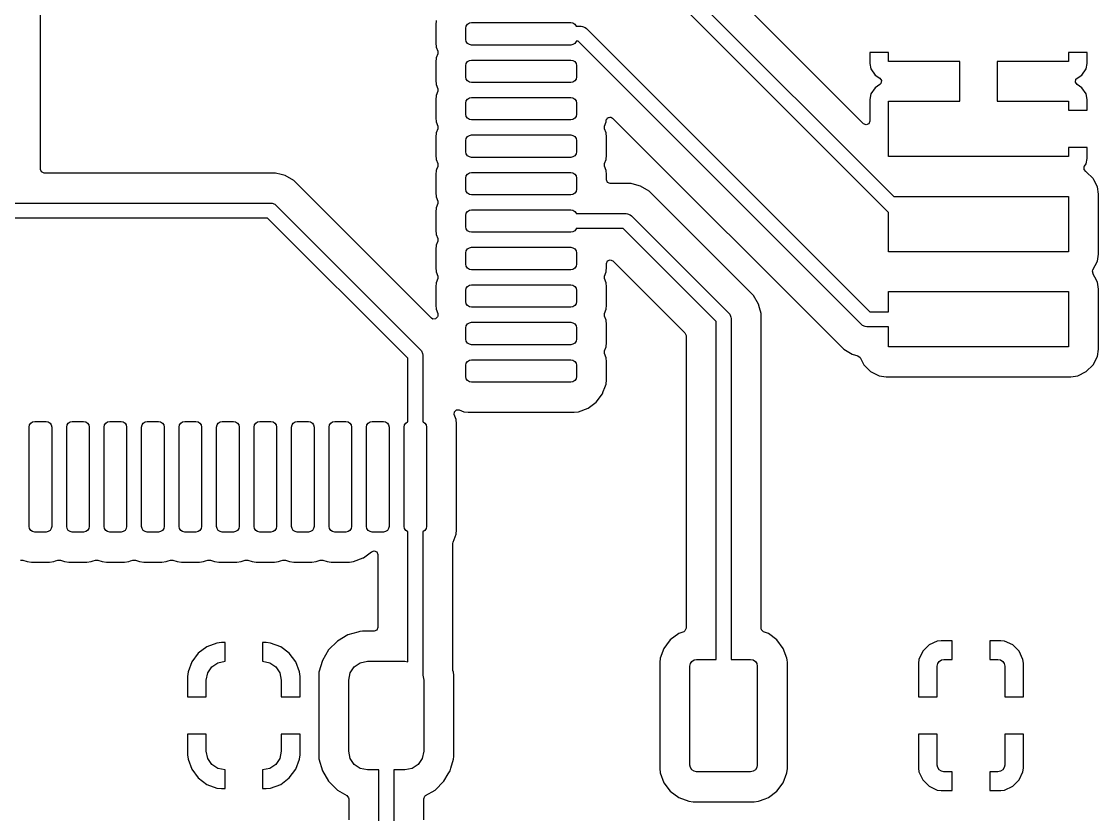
# Model space of a CAD drawing. Extents: x 5 to 95, y 1.8 to 60.
# Drawn here: x 44.34 to 58.7, y 25.58 to 36.16 of the extents above; entities that cross this region are included whole.
import ezdxf

# ---------------------------------------------------------------- set-up
doc = ezdxf.new("R2010")
doc.units = 0
doc.layers.add('BLACK', color=7, linetype='CONTINUOUS')

msp = doc.modelspace()

# ---------------------------------------------------------------- linework, layer by layer
at = {"layer": 'BLACK', "linetype": 'CONTINUOUS'}
for p, q in [((51.316211, 38.483211), (55.969421, 33.83)), ((55.9, 33.616578), (51.204078, 38.3125)), ((55.566352, 34.799461), (52.727018, 37.638796)), ((44.588, 34.190676), (44.588, 37.376)), ((49.868087, 36.17711), (49.862, 36.120491)), ((49.862, 36.120491), (49.862001, 35.879513)), ((50.2625, 36.075), (50.268209, 36.103701)), ((50.2625, 35.925), (50.2625, 36.075)), ((50.268209, 36.103701), (50.284467, 36.128033)), ((50.284467, 36.128033), (50.308799, 36.144291)), ((50.308799, 36.144291), (50.3375, 36.15)), ((50.3375, 36.15), (51.6625, 36.15)), ((51.6625, 36.15), (51.691201, 36.144291)), ((51.691201, 36.144291), (51.715533, 36.128033)), ((51.715533, 36.128033), (51.731791, 36.103701)), ((51.731791, 36.103701), (51.732527, 36.1)), ((51.732527, 36.1), (51.8, 36.1)), ((51.8, 36.1), (51.819509, 36.098079)), ((51.819509, 36.098079), (51.855557, 36.083147)), ((51.855557, 36.083147), (51.870711, 36.070711)), ((51.870711, 36.070711), (55.651421, 32.29)), ((50.268209, 35.896299), (50.2625, 35.925)), ((49.862001, 35.879513), (49.868087, 35.822888)), ((49.868087, 35.822888), (49.888886, 35.767123)), ((50.284467, 35.871967), (50.268209, 35.896299)), ((50.308799, 35.855709), (50.284467, 35.871967)), ((50.3375, 35.85), (50.308799, 35.855709)), ((51.6625, 35.85), (50.3375, 35.85)), ((51.691201, 35.855709), (51.6625, 35.85)), ((51.715533, 35.871967), (51.691201, 35.855709)), ((51.731791, 35.896299), (51.715533, 35.871967)), ((51.732527, 35.9), (51.731791, 35.896299)), ((51.758578, 35.9), (51.732527, 35.9)), ((55.53929, 32.119289), (51.758578, 35.9)), ((49.868087, 35.67711), (49.862, 35.620491)), ((49.888886, 35.732876), (49.868087, 35.677111)), ((49.868087, 35.677111), (49.868087, 35.67711)), ((49.888886, 35.767123), (49.888886, 35.732876)), ((50.268209, 35.603701), (50.284467, 35.628033)), ((50.284467, 35.628033), (50.308799, 35.644291)), ((50.308799, 35.644291), (50.3375, 35.65)), ((50.3375, 35.65), (51.6625, 35.65)), ((51.6625, 35.65), (51.691201, 35.644291)), ((51.691201, 35.644291), (51.715533, 35.628033)), ((51.715533, 35.628033), (51.731791, 35.603701)), ((55.9, 35.75), (55.65, 35.75)), ((55.65, 35.75), (55.65, 35.60537)), ((55.9, 35.63), (55.9, 35.75)), ((56.85, 35.63), (55.9, 35.63)), ((56.85, 35.1), (56.85, 35.63)), ((58.3, 35.63), (57.35, 35.63)), ((57.35, 35.63), (57.35, 35.1)), ((58.55, 35.75), (58.3, 35.75)), ((58.3, 35.75), (58.3, 35.63)), ((58.55, 35.605376), (58.55, 35.75)), ((49.862, 35.620491), (49.862, 35.379509)), ((50.2625, 35.575), (50.268209, 35.603701)), ((50.2625, 35.425), (50.2625, 35.575)), ((51.731791, 35.603701), (51.7375, 35.575)), ((51.7375, 35.575), (51.7375, 35.425)), ((55.65, 35.60537), (55.664503, 35.532457)), ((55.664503, 35.532457), (55.719759, 35.449759)), ((58.48024, 35.449759), (58.535496, 35.532457)), ((58.535496, 35.532457), (58.549999, 35.60537)), ((58.549999, 35.60537), (58.55, 35.605376)), ((49.862, 35.379509), (49.868087, 35.322888)), ((50.268209, 35.396299), (50.2625, 35.425)), ((50.284467, 35.371967), (50.268209, 35.396299)), ((50.308799, 35.355709), (50.284467, 35.371967)), ((50.3375, 35.35), (50.308799, 35.355709)), ((51.6625, 35.35), (50.3375, 35.35)), ((51.691201, 35.355709), (51.6625, 35.35)), ((51.715533, 35.371967), (51.691201, 35.355709)), ((51.731791, 35.396299), (51.715533, 35.371967)), ((51.7375, 35.425), (51.731791, 35.396299)), ((55.719759, 35.449759), (55.785637, 35.405742)), ((55.785637, 35.405742), (55.806472, 35.374559)), ((55.806472, 35.374559), (55.799156, 35.337777)), ((58.393527, 35.35544), (58.400843, 35.392223)), ((58.414362, 35.324258), (58.393527, 35.35544)), ((58.400843, 35.392223), (58.414362, 35.405742)), ((58.414362, 35.405742), (58.48024, 35.449759)), ((49.868087, 35.322888), (49.888886, 35.267123)), ((49.888886, 35.232876), (49.868087, 35.177111)), ((49.888886, 35.267123), (49.888886, 35.232876)), ((55.664503, 35.197542), (55.65, 35.124629)), ((55.719759, 35.28024), (55.664503, 35.197542)), ((55.785637, 35.324258), (55.719759, 35.28024)), ((55.799156, 35.337777), (55.785637, 35.324258)), ((58.48024, 35.28024), (58.414362, 35.324258)), ((58.535496, 35.197542), (58.48024, 35.28024)), ((58.549999, 35.124629), (58.535496, 35.197542)), ((49.868087, 35.17711), (49.862, 35.120491)), ((49.862, 35.120491), (49.862, 34.879509)), ((49.868087, 35.177111), (49.868087, 35.17711)), ((50.2625, 35.075), (50.268209, 35.103701)), ((50.2625, 34.925), (50.2625, 35.075)), ((50.268209, 35.103701), (50.284467, 35.128033)), ((50.284467, 35.128033), (50.308799, 35.144291)), ((50.308799, 35.144291), (50.3375, 35.15)), ((50.3375, 35.15), (51.6625, 35.15)), ((51.6625, 35.15), (51.691201, 35.144291)), ((51.691201, 35.144291), (51.715533, 35.128033)), ((51.715533, 35.128033), (51.731791, 35.103701)), ((51.731791, 35.103701), (51.7375, 35.075)), ((51.7375, 35.075), (51.7375, 34.925)), ((55.65, 35.124629), (55.65, 34.834109)), ((55.9, 34.36), (55.9, 35.1)), ((55.9, 35.1), (56.85, 35.1)), ((57.35, 35.1), (58.3, 35.1)), ((58.3, 35.1), (58.3, 34.98)), ((58.55, 35.124624), (58.549999, 35.124629)), ((58.55, 34.98), (58.55, 35.124624)), ((50.268209, 34.896299), (50.2625, 34.925)), ((51.7375, 34.925), (51.731791, 34.896299)), ((58.3, 34.98), (58.55, 34.98)), ((49.862, 34.879509), (49.868087, 34.822888)), ((49.868087, 34.822888), (49.888886, 34.767123)), ((49.888886, 34.767123), (49.888886, 34.732876)), ((50.284467, 34.871967), (50.268209, 34.896299)), ((50.308799, 34.855709), (50.284467, 34.871967)), ((50.3375, 34.85), (50.308799, 34.855709)), ((51.6625, 34.85), (50.3375, 34.85)), ((51.691201, 34.855709), (51.6625, 34.85)), ((51.715533, 34.871967), (51.691201, 34.855709)), ((51.731791, 34.896299), (51.715533, 34.871967)), ((52.109953, 34.763616), (52.110465, 34.765387)), ((52.111112, 34.732876), (52.109953, 34.763616)), ((52.110465, 34.765387), (52.131912, 34.822886)), ((52.131912, 34.822886), (52.134758, 34.849366)), ((52.134758, 34.849366), (52.13595, 34.853484)), ((52.13595, 34.853484), (52.145183, 34.865036)), ((52.145183, 34.865036), (52.152273, 34.878021)), ((52.152273, 34.878021), (52.156569, 34.879282)), ((52.156569, 34.879282), (52.159365, 34.88278)), ((52.159365, 34.88278), (52.174065, 34.88442)), ((52.174065, 34.88442), (52.188257, 34.888587)), ((52.188257, 34.888587), (52.192636, 34.886491)), ((52.192636, 34.886491), (52.196636, 34.886938)), ((52.196636, 34.886938), (52.203991, 34.881059)), ((52.203991, 34.881059), (52.217668, 34.874516)), ((52.217668, 34.874516), (55.302684, 31.789501)), ((55.601, 34.785109), (55.566352, 34.799461)), ((55.635648, 34.799461), (55.601, 34.785109)), ((55.65, 34.834109), (55.635648, 34.799461)), ((49.868087, 34.67711), (49.862, 34.620491)), ((49.862, 34.620491), (49.862, 34.379509)), ((49.888886, 34.732876), (49.868087, 34.677111)), ((49.868087, 34.677111), (49.868087, 34.67711)), ((50.268209, 34.603701), (50.284467, 34.628033)), ((50.284467, 34.628033), (50.308799, 34.644291)), ((50.308799, 34.644291), (50.3375, 34.65)), ((50.3375, 34.65), (51.6625, 34.65)), ((51.6625, 34.65), (51.691201, 34.644291)), ((51.691201, 34.644291), (51.715533, 34.628033)), ((51.715533, 34.628033), (51.731791, 34.603701)), ((52.131912, 34.677114), (52.111112, 34.732876)), ((52.131912, 34.677111), (52.131912, 34.677114)), ((52.131913, 34.67711), (52.131912, 34.677111)), ((52.137999, 34.62049), (52.131913, 34.67711)), ((52.137999, 34.620485), (52.137999, 34.62049)), ((52.137999, 34.620484), (52.137999, 34.620485)), ((52.138, 34.379515), (52.137999, 34.620484)), ((50.2625, 34.575), (50.268209, 34.603701)), ((50.2625, 34.425), (50.2625, 34.575)), ((51.731791, 34.603701), (51.7375, 34.575)), ((51.7375, 34.575), (51.7375, 34.425)), ((58.55, 34.48), (58.3, 34.48)), ((58.3, 34.48), (58.3, 34.36)), ((58.55, 34.335376), (58.55, 34.48)), ((49.862, 34.379509), (49.868087, 34.322888)), ((50.268209, 34.396299), (50.2625, 34.425)), ((50.284467, 34.371967), (50.268209, 34.396299)), ((50.308799, 34.355709), (50.284467, 34.371967)), ((50.3375, 34.35), (50.308799, 34.355709)), ((51.6625, 34.35), (50.3375, 34.35)), ((51.691201, 34.355709), (51.6625, 34.35)), ((51.715533, 34.371967), (51.691201, 34.355709)), ((51.731791, 34.396299), (51.715533, 34.371967)), ((51.7375, 34.425), (51.731791, 34.396299)), ((52.131912, 34.322886), (52.138, 34.379515)), ((58.3, 34.36), (55.9, 34.36)), ((58.535496, 34.262457), (58.549999, 34.33537)), ((58.549999, 34.33537), (58.55, 34.335376)), ((44.602352, 34.156028), (44.588, 34.190676)), ((49.868087, 34.322888), (49.888886, 34.267123)), ((49.872571, 34.189132), (49.868087, 34.177111)), ((49.886515, 34.22652), (49.872571, 34.189132)), ((49.888886, 34.232876), (49.886515, 34.22652)), ((49.888886, 34.267123), (49.888886, 34.232876)), ((52.111113, 34.267123), (52.131912, 34.322886)), ((52.111113, 34.232876), (52.111113, 34.267123)), ((52.131912, 34.177114), (52.111113, 34.232876)), ((58.508951, 34.189132), (58.511892, 34.22652)), ((58.533306, 34.160615), (58.508951, 34.189132)), ((58.511892, 34.22652), (58.51481, 34.231498)), ((58.51481, 34.231498), (58.535496, 34.262457)), ((44.637, 34.141676), (44.602352, 34.156028)), ((47.724716, 34.141676), (44.637, 34.141676)), ((47.724719, 34.141676), (47.724716, 34.141676)), ((47.797316, 34.122223), (47.724719, 34.141676)), ((47.85201, 34.107568), (47.797316, 34.122223)), ((47.966138, 34.041676), (47.85201, 34.107568)), ((49.868087, 34.17711), (49.862, 34.120491)), ((49.862, 34.120491), (49.862, 33.879509)), ((49.868087, 34.177111), (49.868087, 34.17711)), ((50.2625, 34.075), (50.268209, 34.103701)), ((50.2625, 33.925), (50.2625, 34.075)), ((50.268209, 34.103701), (50.284467, 34.128033)), ((50.284467, 34.128033), (50.308799, 34.144291)), ((50.308799, 34.144291), (50.3375, 34.15)), ((50.3375, 34.15), (51.6625, 34.15)), ((51.6625, 34.15), (51.691201, 34.144291)), ((51.691201, 34.144291), (51.715533, 34.128033)), ((51.715533, 34.128033), (51.731791, 34.103701)), ((51.731791, 34.103701), (51.7375, 34.075)), ((51.7375, 34.075), (51.7375, 33.925)), ((52.131912, 34.177111), (52.131912, 34.177114)), ((52.131913, 34.17711), (52.131912, 34.177111)), ((52.137999, 34.12049), (52.131913, 34.17711)), ((52.137999, 34.0495), (52.137999, 34.12049)), ((52.152351, 34.014852), (52.137999, 34.0495)), ((58.538342, 34.15805), (58.533306, 34.160615)), ((58.62805, 34.068342), (58.538342, 34.15805)), ((58.628052, 34.068337), (58.62805, 34.068342)), ((58.628054, 34.068335), (58.628052, 34.068337)), ((58.637651, 34.0495), (58.628054, 34.068335)), ((58.685646, 33.955304), (58.637651, 34.0495)), ((48.915853, 33.09196), (47.966138, 34.041676)), ((50.268209, 33.896299), (50.2625, 33.925)), ((51.7375, 33.925), (51.731791, 33.896299)), ((52.186999, 34.0005), (52.152351, 34.014852)), ((52.465892, 34.0005), (52.186999, 34.0005)), ((52.465895, 34.0005), (52.465892, 34.0005)), ((52.542268, 33.980035), (52.465895, 34.0005)), ((52.593186, 33.966392), (52.542268, 33.980035)), ((52.707314, 33.9005), (52.593186, 33.966392)), ((58.700499, 33.861518), (58.685646, 33.955304)), ((49.862, 33.879509), (49.868087, 33.822888)), ((49.868087, 33.822888), (49.888886, 33.767123)), ((49.888886, 33.767123), (49.888886, 33.732876)), ((50.284467, 33.871967), (50.268209, 33.896299)), ((50.308799, 33.855709), (50.284467, 33.871967)), ((50.3375, 33.85), (50.308799, 33.855709)), ((51.6625, 33.85), (50.3375, 33.85)), ((51.691201, 33.855709), (51.6625, 33.85)), ((51.715533, 33.871967), (51.691201, 33.855709)), ((51.731791, 33.896299), (51.715533, 33.871967)), ((54.007314, 32.6005), (52.707314, 33.9005)), ((55.969421, 33.83), (58.3, 33.83)), ((58.3, 33.83), (58.3, 33.09)), ((58.7005, 33.058481), (58.700499, 33.861518)), ((44.1875, 33.741176), (47.658824, 33.741176)), ((47.658824, 33.741176), (47.678333, 33.739255)), ((47.678333, 33.739255), (47.714381, 33.724323)), ((47.714381, 33.724323), (47.729535, 33.711887)), ((47.729535, 33.711887), (49.658211, 31.783211)), ((49.868087, 33.67711), (49.862, 33.620491)), ((49.862, 33.620491), (49.862, 33.379509)), ((49.888886, 33.732876), (49.868087, 33.677111)), ((49.868087, 33.677111), (49.868087, 33.67711)), ((50.268209, 33.603701), (50.284467, 33.628033)), ((50.284467, 33.628033), (50.308799, 33.644291)), ((50.308799, 33.644291), (50.3375, 33.65)), ((50.3375, 33.65), (51.6625, 33.65)), ((51.6625, 33.65), (51.691201, 33.644291)), ((51.691201, 33.644291), (51.715533, 33.628033)), ((51.715533, 33.628033), (51.731791, 33.603701)), ((55.9, 33.09), (55.9, 33.616578)), ((47.617402, 33.541176), (44.1875, 33.541176)), ((49.4875, 31.671078), (47.617402, 33.541176)), ((50.2625, 33.575), (50.268209, 33.603701)), ((50.2625, 33.425), (50.2625, 33.575)), ((51.731791, 33.603701), (51.732527, 33.6)), ((51.732527, 33.6), (52.4, 33.6)), ((52.4, 33.6), (52.419509, 33.598079)), ((52.419509, 33.598079), (52.455557, 33.583147)), ((52.455557, 33.583147), (52.470711, 33.570711)), ((52.470711, 33.570711), (53.770711, 32.27071)), ((49.862, 33.379509), (49.868087, 33.322888)), ((50.268209, 33.396299), (50.2625, 33.425)), ((50.284467, 33.371967), (50.268209, 33.396299)), ((50.308799, 33.355709), (50.284467, 33.371967)), ((50.3375, 33.35), (50.308799, 33.355709)), ((51.6625, 33.35), (50.3375, 33.35)), ((51.691201, 33.355709), (51.6625, 33.35)), ((51.715533, 33.371967), (51.691201, 33.355709)), ((51.731791, 33.396299), (51.715533, 33.371967)), ((51.732527, 33.4), (51.731791, 33.396299)), ((52.358578, 33.4), (51.732527, 33.4)), ((53.6, 32.158578), (52.358578, 33.4)), ((49.868087, 33.322888), (49.888886, 33.267123)), ((49.888886, 33.232876), (49.868087, 33.177111)), ((49.888886, 33.267123), (49.888886, 33.232876)), ((49.804017, 32.203796), (48.915853, 33.09196)), ((49.868087, 33.17711), (49.862, 33.120491)), ((49.862, 33.120491), (49.862, 32.879509)), ((49.868087, 33.177111), (49.868087, 33.17711)), ((50.2625, 33.075), (50.268209, 33.103701)), ((50.2625, 32.925), (50.2625, 33.075)), ((50.268209, 33.103701), (50.284467, 33.128033)), ((50.284467, 33.128033), (50.308799, 33.144291)), ((50.308799, 33.144291), (50.3375, 33.15)), ((50.3375, 33.15), (51.6625, 33.15)), ((51.6625, 33.15), (51.691201, 33.144291)), ((51.691201, 33.144291), (51.715533, 33.128033)), ((51.715533, 33.128033), (51.731791, 33.103701)), ((51.731791, 33.103701), (51.7375, 33.075)), ((51.7375, 33.075), (51.7375, 32.925)), ((58.3, 33.09), (55.9, 33.09)), ((58.685646, 32.964696), (58.7005, 33.058481)), ((50.268209, 32.896299), (50.2625, 32.925)), ((50.284467, 32.871967), (50.268209, 32.896299)), ((51.731791, 32.896299), (51.715533, 32.871967)), ((51.7375, 32.925), (51.731791, 32.896299)), ((52.138, 32.93589), (52.152352, 32.970538)), ((52.138, 32.879508), (52.138, 32.93589)), ((52.152352, 32.970538), (52.187, 32.98489)), ((52.187, 32.98489), (52.221648, 32.970538)), ((52.221648, 32.970538), (53.185148, 32.007038)), ((58.6263, 32.848221), (58.685644, 32.96469)), ((58.685644, 32.964692), (58.685646, 32.964696)), ((58.685644, 32.96469), (58.685644, 32.964692)), ((49.862, 32.879509), (49.868087, 32.822888)), ((49.868087, 32.822888), (49.888886, 32.767123)), ((49.888886, 32.767123), (49.888886, 32.732876)), ((50.308799, 32.855709), (50.284467, 32.871967)), ((50.3375, 32.85), (50.308799, 32.855709)), ((51.6625, 32.85), (50.3375, 32.85)), ((51.691201, 32.855709), (51.6625, 32.85)), ((51.715533, 32.871967), (51.691201, 32.855709)), ((52.111113, 32.767123), (52.131912, 32.822886)), ((52.111113, 32.732876), (52.111113, 32.767123)), ((52.131912, 32.822886), (52.13296, 32.832636)), ((52.13296, 32.832636), (52.138, 32.879508)), ((58.620848, 32.832636), (58.627128, 32.847799)), ((58.628059, 32.802675), (58.620848, 32.832636)), ((58.627128, 32.847799), (58.6263, 32.848221)), ((58.6263, 32.801779), (58.628059, 32.802675)), ((58.652682, 32.75), (58.6263, 32.801779)), ((49.868087, 32.67711), (49.862, 32.620491)), ((49.862, 32.620491), (49.862, 32.379509)), ((49.888886, 32.732876), (49.868087, 32.677111)), ((49.868087, 32.677111), (49.868087, 32.67711)), ((50.268209, 32.603701), (50.284467, 32.628033)), ((50.284467, 32.628033), (50.308799, 32.644291)), ((50.308799, 32.644291), (50.3375, 32.65)), ((50.3375, 32.65), (51.6625, 32.65)), ((51.6625, 32.65), (51.691201, 32.644291)), ((51.691201, 32.644291), (51.715533, 32.628033)), ((51.715533, 32.628033), (51.731791, 32.603701)), ((52.131912, 32.677114), (52.111113, 32.732876)), ((52.131912, 32.677111), (52.131912, 32.677114)), ((52.131913, 32.67711), (52.131912, 32.677111)), ((52.137999, 32.62049), (52.131913, 32.67711)), ((52.137999, 32.620485), (52.137999, 32.62049)), ((52.137999, 32.620484), (52.137999, 32.620485)), ((52.138, 32.379515), (52.137999, 32.620484)), ((58.685646, 32.685304), (58.652682, 32.75)), ((58.700499, 32.591518), (58.685646, 32.685304)), ((50.2625, 32.575), (50.268209, 32.603701)), ((50.2625, 32.425), (50.2625, 32.575)), ((51.731791, 32.603701), (51.7375, 32.575)), ((51.7375, 32.575), (51.7375, 32.425)), ((54.1005, 32.507314), (54.007314, 32.6005)), ((54.166392, 32.393186), (54.1005, 32.507314)), ((55.9, 32.29), (55.9, 32.56)), ((55.9, 32.56), (58.3, 32.56)), ((58.3, 32.56), (58.3, 31.82)), ((58.7005, 31.788481), (58.700499, 32.591518)), ((49.862, 32.379509), (49.868087, 32.322888)), ((49.868087, 32.322888), (49.888886, 32.267123)), ((50.268209, 32.396299), (50.2625, 32.425)), ((50.284467, 32.371967), (50.268209, 32.396299)), ((50.308799, 32.355709), (50.284467, 32.371967)), ((50.3375, 32.35), (50.308799, 32.355709)), ((51.6625, 32.35), (50.3375, 32.35)), ((51.691201, 32.355709), (51.6625, 32.35)), ((51.715533, 32.371967), (51.691201, 32.355709)), ((51.731791, 32.396299), (51.715533, 32.371967)), ((51.7375, 32.425), (51.731791, 32.396299)), ((52.111113, 32.267123), (52.131912, 32.322886)), ((52.131912, 32.322886), (52.138, 32.379515)), ((54.180035, 32.342268), (54.166392, 32.393186)), ((54.2005, 32.265895), (54.180035, 32.342268)), ((49.821542, 32.192533), (49.804017, 32.203796)), ((49.859021, 32.193872), (49.821542, 32.192533)), ((49.884576, 32.221321), (49.859021, 32.193872)), ((49.888886, 32.232877), (49.884576, 32.221321)), ((49.888886, 32.267123), (49.888886, 32.232877)), ((52.111113, 32.232877), (52.111113, 32.267123)), ((52.131912, 32.177114), (52.111113, 32.232877)), ((53.770711, 32.27071), (53.783148, 32.255557)), ((53.783148, 32.255557), (53.792542, 32.232877)), ((53.792542, 32.232877), (53.798079, 32.219509)), ((53.798079, 32.219509), (53.8, 32.2)), ((53.8, 32.2), (53.8, 27.65)), ((54.2005, 28.065124), (54.2005, 32.265895)), ((55.651421, 32.29), (55.9, 32.29)), ((50.2625, 32.075), (50.268209, 32.103701)), ((50.2625, 31.925), (50.2625, 32.075)), ((50.268209, 32.103701), (50.284467, 32.128033)), ((50.284467, 32.128033), (50.308799, 32.144291)), ((50.308799, 32.144291), (50.3375, 32.15)), ((50.3375, 32.15), (51.6625, 32.15)), ((51.6625, 32.15), (51.691201, 32.144291)), ((51.691201, 32.144291), (51.715533, 32.128033)), ((51.715533, 32.128033), (51.731791, 32.103701)), ((51.731791, 32.103701), (51.7375, 32.075)), ((51.7375, 32.075), (51.7375, 31.925)), ((52.131912, 32.177111), (52.131912, 32.177114)), ((52.131913, 32.17711), (52.131912, 32.177111)), ((52.137999, 32.12049), (52.131913, 32.17711)), ((52.137999, 32.120485), (52.137999, 32.12049)), ((52.137999, 32.120484), (52.137999, 32.120485)), ((52.138, 31.879515), (52.137999, 32.120484)), ((53.6, 27.65), (53.6, 32.158578)), ((55.554443, 32.106852), (55.53929, 32.119289)), ((55.590491, 32.091921), (55.554443, 32.106852)), ((55.61, 32.09), (55.590491, 32.091921)), ((55.9, 32.09), (55.61, 32.09)), ((55.9, 31.82), (55.9, 32.09)), ((50.268209, 31.896299), (50.2625, 31.925)), ((50.284467, 31.871967), (50.268209, 31.896299)), ((51.731791, 31.896299), (51.715533, 31.871967)), ((51.7375, 31.925), (51.731791, 31.896299)), ((53.185148, 32.007038), (53.1995, 31.97239)), ((53.1995, 31.97239), (53.1995, 28.065124)), ((49.658211, 31.783211), (49.670647, 31.768057)), ((49.670647, 31.768057), (49.685579, 31.732009)), ((50.308799, 31.855709), (50.284467, 31.871967)), ((50.3375, 31.85), (50.308799, 31.855709)), ((51.6625, 31.85), (50.3375, 31.85)), ((51.691201, 31.855709), (51.6625, 31.85)), ((51.715533, 31.871967), (51.691201, 31.855709)), ((52.111113, 31.767123), (52.131912, 31.822886)), ((52.111113, 31.732876), (52.111113, 31.767123)), ((52.131912, 31.822886), (52.138, 31.879515)), ((55.302684, 31.789501), (55.302685, 31.7895)), ((55.302685, 31.7895), (55.416811, 31.723608)), ((58.3, 31.82), (55.9, 31.82)), ((58.685646, 31.694696), (58.7005, 31.788481)), ((49.4875, 30.820027), (49.4875, 31.671078)), ((49.685579, 31.732009), (49.6875, 31.7125)), ((49.6875, 31.7125), (49.6875, 30.820027)), ((50.2625, 31.575), (50.268209, 31.603701)), ((50.268209, 31.603701), (50.284467, 31.628033)), ((50.284467, 31.628033), (50.308799, 31.644291)), ((50.308799, 31.644291), (50.3375, 31.65)), ((50.3375, 31.65), (51.6625, 31.65)), ((51.6625, 31.65), (51.691201, 31.644291)), ((51.691201, 31.644291), (51.715533, 31.628033)), ((51.715533, 31.628033), (51.731791, 31.603701)), ((51.731791, 31.603701), (51.7375, 31.575)), ((52.131912, 31.677114), (52.111113, 31.732876)), ((52.131912, 31.677111), (52.131912, 31.677114)), ((52.131913, 31.67711), (52.131912, 31.677111)), ((52.137999, 31.62049), (52.131913, 31.67711)), ((52.137999, 31.620485), (52.137999, 31.62049)), ((52.137999, 31.620484), (52.137999, 31.620485)), ((52.138, 31.379515), (52.137999, 31.620484)), ((55.416811, 31.723608), (55.416817, 31.723606)), ((55.416817, 31.723606), (55.491643, 31.703557)), ((55.491643, 31.703557), (55.521396, 31.680727)), ((55.521396, 31.680727), (55.52262, 31.678472)), ((55.52262, 31.678472), (55.571945, 31.581664)), ((58.628054, 31.581664), (58.685644, 31.69469)), ((58.685644, 31.694692), (58.685646, 31.694696)), ((58.685644, 31.69469), (58.685644, 31.694692)), ((50.2625, 31.425), (50.2625, 31.575)), ((51.7375, 31.575), (51.7375, 31.425)), ((55.571945, 31.581664), (55.57195, 31.581657)), ((55.57195, 31.581657), (55.661657, 31.49195)), ((55.661657, 31.49195), (55.661664, 31.491945)), ((55.661664, 31.491945), (55.774691, 31.434355)), ((58.425303, 31.434353), (58.538335, 31.491945)), ((58.538335, 31.491945), (58.538342, 31.49195)), ((58.538342, 31.49195), (58.628049, 31.581657)), ((58.628049, 31.581657), (58.628054, 31.581664)), ((50.268209, 31.396299), (50.2625, 31.425)), ((50.284467, 31.371967), (50.268209, 31.396299)), ((50.308799, 31.355709), (50.284467, 31.371967)), ((50.3375, 31.35), (50.308799, 31.355709)), ((51.6625, 31.35), (50.3375, 31.35)), ((51.691201, 31.355709), (51.6625, 31.35)), ((51.715533, 31.371967), (51.691201, 31.355709)), ((51.731791, 31.396299), (51.715533, 31.371967)), ((51.7375, 31.425), (51.731791, 31.396299)), ((52.115323, 31.278411), (52.131912, 31.322886)), ((52.131912, 31.322886), (52.138, 31.379515)), ((55.774691, 31.434355), (55.774695, 31.434354)), ((55.774695, 31.434354), (55.774696, 31.434354)), ((55.774696, 31.434354), (55.868481, 31.4195)), ((55.868481, 31.4195), (55.868482, 31.4195)), ((55.868482, 31.4195), (58.331517, 31.4195)), ((58.331517, 31.4195), (58.331518, 31.419501)), ((58.331518, 31.419501), (58.425303, 31.434353)), ((52.002187, 31.085313), (52.084128, 31.194774)), ((52.084128, 31.194774), (52.095589, 31.2255)), ((52.095589, 31.2255), (52.115323, 31.278411)), ((51.892727, 31.003373), (52.002187, 31.085313)), ((50.107856, 30.916609), (50.109194, 30.954088)), ((50.131912, 30.852114), (50.107856, 30.916609)), ((50.109194, 30.954088), (50.136641, 30.979643)), ((50.136641, 30.979643), (50.17089, 30.979644)), ((50.17089, 30.979644), (50.235388, 30.955587)), ((50.235388, 30.955587), (50.292008, 30.9495)), ((50.292008, 30.9495), (50.292015, 30.9495)), ((50.292015, 30.9495), (51.70799, 30.9495)), ((51.70799, 30.9495), (51.707991, 30.949501)), ((51.707991, 30.949501), (51.76461, 30.955586)), ((51.76461, 30.955586), (51.764618, 30.955589)), ((51.764618, 30.955589), (51.892723, 31.00337)), ((51.892723, 31.00337), (51.892727, 31.003373)), ((44.4375, 30.75), (44.443209, 30.778701)), ((44.4375, 29.425), (44.4375, 30.75)), ((44.443209, 30.778701), (44.459467, 30.803033)), ((44.459467, 30.803033), (44.483799, 30.819291)), ((44.483799, 30.819291), (44.5125, 30.825)), ((44.5125, 30.825), (44.6625, 30.825)), ((44.6625, 30.825), (44.691201, 30.819291)), ((44.691201, 30.819291), (44.715533, 30.803033)), ((44.715533, 30.803033), (44.731791, 30.778701)), ((44.731791, 30.778701), (44.7375, 30.75)), ((44.7375, 30.75), (44.7375, 29.425)), ((44.9375, 30.75), (44.943209, 30.778701)), ((44.9375, 29.425), (44.9375, 30.75)), ((44.943209, 30.778701), (44.959467, 30.803033)), ((44.959467, 30.803033), (44.983799, 30.819291)), ((44.983799, 30.819291), (45.0125, 30.825)), ((45.0125, 30.825), (45.1625, 30.825)), ((45.1625, 30.825), (45.191201, 30.819291)), ((45.191201, 30.819291), (45.215533, 30.803033)), ((45.215533, 30.803033), (45.231791, 30.778701)), ((45.231791, 30.778701), (45.2375, 30.75)), ((45.2375, 30.75), (45.2375, 29.425)), ((45.4375, 30.75), (45.443209, 30.778701)), ((45.4375, 29.425), (45.4375, 30.75)), ((45.443209, 30.778701), (45.459467, 30.803033)), ((45.459467, 30.803033), (45.483799, 30.819291)), ((45.483799, 30.819291), (45.5125, 30.825)), ((45.5125, 30.825), (45.6625, 30.825)), ((45.6625, 30.825), (45.691201, 30.819291)), ((45.691201, 30.819291), (45.715533, 30.803033)), ((45.715533, 30.803033), (45.731791, 30.778701)), ((45.731791, 30.778701), (45.7375, 30.75)), ((45.7375, 30.75), (45.7375, 29.425)), ((45.9375, 30.75), (45.943209, 30.778701)), ((45.9375, 29.425), (45.9375, 30.75)), ((45.943209, 30.778701), (45.959467, 30.803033)), ((45.959467, 30.803033), (45.983799, 30.819291)), ((45.983799, 30.819291), (46.0125, 30.825)), ((46.0125, 30.825), (46.1625, 30.825)), ((46.1625, 30.825), (46.191201, 30.819291)), ((46.191201, 30.819291), (46.215533, 30.803033)), ((46.215533, 30.803033), (46.231791, 30.778701)), ((46.231791, 30.778701), (46.2375, 30.75)), ((46.2375, 30.75), (46.2375, 29.425)), ((46.4375, 30.75), (46.443209, 30.778701)), ((46.4375, 29.425), (46.4375, 30.75)), ((46.443209, 30.778701), (46.459467, 30.803033)), ((46.459467, 30.803033), (46.483799, 30.819291)), ((46.483799, 30.819291), (46.5125, 30.825)), ((46.5125, 30.825), (46.6625, 30.825)), ((46.6625, 30.825), (46.691201, 30.819291)), ((46.691201, 30.819291), (46.715533, 30.803033)), ((46.715533, 30.803033), (46.731791, 30.778701)), ((46.731791, 30.778701), (46.7375, 30.75)), ((46.7375, 30.75), (46.7375, 29.425)), ((46.9375, 30.75), (46.943209, 30.778701)), ((46.9375, 29.425), (46.9375, 30.75)), ((46.943209, 30.778701), (46.959467, 30.803033)), ((46.959467, 30.803033), (46.983799, 30.819291)), ((46.983799, 30.819291), (47.0125, 30.825)), ((47.0125, 30.825), (47.1625, 30.825)), ((47.1625, 30.825), (47.191201, 30.819291)), ((47.191201, 30.819291), (47.215533, 30.803033)), ((47.215533, 30.803033), (47.231791, 30.778701)), ((47.231791, 30.778701), (47.2375, 30.75)), ((47.2375, 30.75), (47.2375, 29.425)), ((47.4375, 30.75), (47.443209, 30.778701)), ((47.4375, 29.425), (47.4375, 30.75)), ((47.443209, 30.778701), (47.459467, 30.803033)), ((47.459467, 30.803033), (47.483799, 30.819291)), ((47.483799, 30.819291), (47.5125, 30.825)), ((47.5125, 30.825), (47.6625, 30.825)), ((47.6625, 30.825), (47.691201, 30.819291)), ((47.691201, 30.819291), (47.715533, 30.803033)), ((47.715533, 30.803033), (47.731791, 30.778701)), ((47.731791, 30.778701), (47.7375, 30.75)), ((47.7375, 30.75), (47.7375, 29.425)), ((47.9375, 30.75), (47.943209, 30.778701)), ((47.9375, 29.425), (47.9375, 30.75)), ((47.943209, 30.778701), (47.959467, 30.803033)), ((47.959467, 30.803033), (47.983799, 30.819291)), ((47.983799, 30.819291), (48.0125, 30.825)), ((48.0125, 30.825), (48.1625, 30.825)), ((48.1625, 30.825), (48.191201, 30.819291)), ((48.191201, 30.819291), (48.215533, 30.803033)), ((48.215533, 30.803033), (48.231791, 30.778701)), ((48.231791, 30.778701), (48.2375, 30.75)), ((48.2375, 30.75), (48.2375, 29.425)), ((48.4375, 30.75), (48.443209, 30.778701)), ((48.4375, 29.425), (48.4375, 30.75)), ((48.443209, 30.778701), (48.459467, 30.803033)), ((48.459467, 30.803033), (48.483799, 30.819291)), ((48.483799, 30.819291), (48.5125, 30.825)), ((48.5125, 30.825), (48.6625, 30.825)), ((48.6625, 30.825), (48.691201, 30.819291)), ((48.691201, 30.819291), (48.715533, 30.803033)), ((48.715533, 30.803033), (48.731791, 30.778701)), ((48.731791, 30.778701), (48.7375, 30.75)), ((48.7375, 30.75), (48.7375, 29.425)), ((48.9375, 30.75), (48.943209, 30.778701)), ((48.9375, 29.425), (48.9375, 30.75)), ((48.943209, 30.778701), (48.959467, 30.803033)), ((48.959467, 30.803033), (48.983799, 30.819291)), ((48.983799, 30.819291), (49.0125, 30.825)), ((49.0125, 30.825), (49.1625, 30.825)), ((49.1625, 30.825), (49.191201, 30.819291)), ((49.191201, 30.819291), (49.215533, 30.803033)), ((49.215533, 30.803033), (49.231791, 30.778701)), ((49.231791, 30.778701), (49.2375, 30.75)), ((49.2375, 30.75), (49.2375, 29.425)), ((49.4375, 30.75), (49.443209, 30.778701)), ((49.4375, 29.425), (49.4375, 30.75)), ((49.443209, 30.778701), (49.459467, 30.803033)), ((49.459467, 30.803033), (49.483799, 30.819291)), ((49.483799, 30.819291), (49.4875, 30.820027)), ((49.6875, 30.820027), (49.691201, 30.819291)), ((49.691201, 30.819291), (49.715533, 30.803033)), ((49.715533, 30.803033), (49.731791, 30.778701)), ((49.731791, 30.778701), (49.7375, 30.75)), ((49.7375, 30.75), (49.7375, 29.425)), ((50.131912, 30.852111), (50.131912, 30.852114)), ((50.131913, 30.85211), (50.131912, 30.852111)), ((50.137999, 30.79549), (50.131913, 30.85211)), ((50.137999, 30.795485), (50.137999, 30.79549)), ((50.137999, 30.795484), (50.137999, 30.795485)), ((50.138, 29.379515), (50.137999, 30.795484)), ((44.443209, 29.396299), (44.4375, 29.425)), ((44.459467, 29.371967), (44.443209, 29.396299)), ((44.483799, 29.355709), (44.459467, 29.371967)), ((44.5125, 29.35), (44.483799, 29.355709)), ((44.6625, 29.35), (44.5125, 29.35)), ((44.691201, 29.355709), (44.6625, 29.35)), ((44.715533, 29.371967), (44.691201, 29.355709)), ((44.731791, 29.396299), (44.715533, 29.371967)), ((44.7375, 29.425), (44.731791, 29.396299)), ((44.943209, 29.396299), (44.9375, 29.425)), ((44.959467, 29.371967), (44.943209, 29.396299)), ((44.983799, 29.355709), (44.959467, 29.371967)), ((45.0125, 29.35), (44.983799, 29.355709)), ((45.1625, 29.35), (45.0125, 29.35)), ((45.191201, 29.355709), (45.1625, 29.35)), ((45.215533, 29.371967), (45.191201, 29.355709)), ((45.231791, 29.396299), (45.215533, 29.371967)), ((45.2375, 29.425), (45.231791, 29.396299)), ((45.443209, 29.396299), (45.4375, 29.425)), ((45.459467, 29.371967), (45.443209, 29.396299)), ((45.483799, 29.355709), (45.459467, 29.371967)), ((45.5125, 29.35), (45.483799, 29.355709)), ((45.6625, 29.35), (45.5125, 29.35)), ((45.691201, 29.355709), (45.6625, 29.35)), ((45.715533, 29.371967), (45.691201, 29.355709)), ((45.731791, 29.396299), (45.715533, 29.371967)), ((45.7375, 29.425), (45.731791, 29.396299)), ((45.943209, 29.396299), (45.9375, 29.425)), ((45.959467, 29.371967), (45.943209, 29.396299)), ((45.983799, 29.355709), (45.959467, 29.371967)), ((46.0125, 29.35), (45.983799, 29.355709)), ((46.1625, 29.35), (46.0125, 29.35)), ((46.191201, 29.355709), (46.1625, 29.35)), ((46.215533, 29.371967), (46.191201, 29.355709)), ((46.231791, 29.396299), (46.215533, 29.371967)), ((46.2375, 29.425), (46.231791, 29.396299)), ((46.443209, 29.396299), (46.4375, 29.425)), ((46.459467, 29.371967), (46.443209, 29.396299)), ((46.483799, 29.355709), (46.459467, 29.371967)), ((46.5125, 29.35), (46.483799, 29.355709)), ((46.6625, 29.35), (46.5125, 29.35)), ((46.691201, 29.355709), (46.6625, 29.35)), ((46.715533, 29.371967), (46.691201, 29.355709)), ((46.731791, 29.396299), (46.715533, 29.371967)), ((46.7375, 29.425), (46.731791, 29.396299)), ((46.943209, 29.396299), (46.9375, 29.425)), ((46.959467, 29.371967), (46.943209, 29.396299)), ((46.983799, 29.355709), (46.959467, 29.371967)), ((47.0125, 29.35), (46.983799, 29.355709)), ((47.1625, 29.35), (47.0125, 29.35)), ((47.191201, 29.355709), (47.1625, 29.35)), ((47.215533, 29.371967), (47.191201, 29.355709)), ((47.231791, 29.396299), (47.215533, 29.371967)), ((47.2375, 29.425), (47.231791, 29.396299)), ((47.443209, 29.396299), (47.4375, 29.425)), ((47.459467, 29.371967), (47.443209, 29.396299)), ((47.483799, 29.355709), (47.459467, 29.371967)), ((47.5125, 29.35), (47.483799, 29.355709)), ((47.6625, 29.35), (47.5125, 29.35)), ((47.691201, 29.355709), (47.6625, 29.35)), ((47.715533, 29.371967), (47.691201, 29.355709)), ((47.731791, 29.396299), (47.715533, 29.371967)), ((47.7375, 29.425), (47.731791, 29.396299)), ((47.943209, 29.396299), (47.9375, 29.425)), ((47.959467, 29.371967), (47.943209, 29.396299)), ((47.983799, 29.355709), (47.959467, 29.371967)), ((48.0125, 29.35), (47.983799, 29.355709)), ((48.1625, 29.35), (48.0125, 29.35)), ((48.191201, 29.355709), (48.1625, 29.35)), ((48.215533, 29.371967), (48.191201, 29.355709)), ((48.231791, 29.396299), (48.215533, 29.371967)), ((48.2375, 29.425), (48.231791, 29.396299)), ((48.443209, 29.396299), (48.4375, 29.425)), ((48.459467, 29.371967), (48.443209, 29.396299)), ((48.483799, 29.355709), (48.459467, 29.371967)), ((48.5125, 29.35), (48.483799, 29.355709)), ((48.6625, 29.35), (48.5125, 29.35)), ((48.691201, 29.355709), (48.6625, 29.35)), ((48.715533, 29.371967), (48.691201, 29.355709)), ((48.731791, 29.396299), (48.715533, 29.371967)), ((48.7375, 29.425), (48.731791, 29.396299)), ((48.943209, 29.396299), (48.9375, 29.425)), ((48.959467, 29.371967), (48.943209, 29.396299)), ((48.983799, 29.355709), (48.959467, 29.371967)), ((49.0125, 29.35), (48.983799, 29.355709)), ((49.1625, 29.35), (49.0125, 29.35)), ((49.191201, 29.355709), (49.1625, 29.35)), ((49.215533, 29.371967), (49.191201, 29.355709)), ((49.231791, 29.396299), (49.215533, 29.371967)), ((49.2375, 29.425), (49.231791, 29.396299)), ((49.443209, 29.396299), (49.4375, 29.425)), ((49.459467, 29.371967), (49.443209, 29.396299)), ((49.483799, 29.355709), (49.459467, 29.371967)), ((49.4875, 29.354972), (49.483799, 29.355709)), ((49.4875, 27.61754), (49.4875, 29.354972)), ((49.691201, 29.355709), (49.6875, 29.354972)), ((49.6875, 29.354972), (49.6875, 27.437842)), ((49.715533, 29.371967), (49.691201, 29.355709)), ((49.731791, 29.396299), (49.715533, 29.371967)), ((49.7375, 29.425), (49.731791, 29.396299)), ((50.09109, 29.213439), (50.13191, 29.322881)), ((50.13191, 29.322881), (50.131912, 29.322886)), ((50.131912, 29.322886), (50.138, 29.379515)), ((50.088, 29.196315), (50.09109, 29.213439)), ((50.088, 27.517578), (50.088, 29.196315)), ((48.896197, 29.00597), (49.002187, 29.085313)), ((49.002187, 29.085313), (49.002191, 29.085316)), ((49.002191, 29.085316), (49.002529, 29.085654)), ((49.002529, 29.085654), (49.002782, 29.085758)), ((49.002782, 29.085758), (49.004992, 29.087413)), ((49.004992, 29.087413), (49.005414, 29.086848)), ((49.005414, 29.086848), (49.037171, 29.1)), ((49.037171, 29.1), (49.038, 29.1)), ((49.038, 29.1), (49.072648, 29.085648)), ((49.072648, 29.085648), (49.087, 29.051)), ((49.087, 29.051), (49.087, 28.0745)), ((44.320376, 28.976386), (44.354622, 28.976386)), ((44.354622, 28.976386), (44.410385, 28.955588)), ((44.410385, 28.955588), (44.410389, 28.955587)), ((44.410389, 28.955587), (44.467008, 28.9495)), ((44.467008, 28.9495), (44.467015, 28.9495)), ((44.467015, 28.9495), (44.70799, 28.9495)), ((44.70799, 28.9495), (44.707991, 28.949501)), ((44.707991, 28.949501), (44.764609, 28.955586)), ((44.764609, 28.955586), (44.790109, 28.965097)), ((44.790109, 28.965097), (44.820376, 28.976386)), ((44.820376, 28.976386), (44.854622, 28.976386)), ((44.854622, 28.976386), (44.910385, 28.955588)), ((44.910385, 28.955588), (44.910389, 28.955587)), ((44.910389, 28.955587), (44.967008, 28.9495)), ((44.967008, 28.9495), (44.967015, 28.9495)), ((44.967015, 28.9495), (45.20799, 28.9495)), ((45.20799, 28.9495), (45.207991, 28.949501)), ((45.207991, 28.949501), (45.264609, 28.955586)), ((45.264609, 28.955586), (45.290109, 28.965097)), ((45.290109, 28.965097), (45.320376, 28.976386)), ((45.320376, 28.976386), (45.354622, 28.976386)), ((45.354622, 28.976386), (45.410385, 28.955588)), ((45.410385, 28.955588), (45.410389, 28.955587)), ((45.410389, 28.955587), (45.467008, 28.9495)), ((45.467008, 28.9495), (45.467015, 28.9495)), ((45.467015, 28.9495), (45.70799, 28.9495)), ((45.70799, 28.9495), (45.707991, 28.949501)), ((45.707991, 28.949501), (45.764609, 28.955586)), ((45.764609, 28.955586), (45.790109, 28.965097)), ((45.790109, 28.965097), (45.820376, 28.976386)), ((45.820376, 28.976386), (45.854622, 28.976386)), ((45.854622, 28.976386), (45.910385, 28.955588)), ((45.910385, 28.955588), (45.910389, 28.955587)), ((45.910389, 28.955587), (45.967008, 28.9495)), ((45.967008, 28.9495), (45.967015, 28.9495)), ((45.967015, 28.9495), (46.20799, 28.9495)), ((46.20799, 28.9495), (46.207991, 28.949501)), ((46.207991, 28.949501), (46.264609, 28.955586)), ((46.264609, 28.955586), (46.290109, 28.965097)), ((46.290109, 28.965097), (46.320376, 28.976386)), ((46.320376, 28.976386), (46.354622, 28.976386)), ((46.354622, 28.976386), (46.410385, 28.955588)), ((46.410385, 28.955588), (46.410389, 28.955587)), ((46.410389, 28.955587), (46.467008, 28.9495)), ((46.467008, 28.9495), (46.467015, 28.9495)), ((46.467015, 28.9495), (46.70799, 28.9495)), ((46.70799, 28.9495), (46.707991, 28.949501)), ((46.707991, 28.949501), (46.764609, 28.955586)), ((46.764609, 28.955586), (46.790109, 28.965097)), ((46.790109, 28.965097), (46.820376, 28.976386)), ((46.820376, 28.976386), (46.854622, 28.976386)), ((46.854622, 28.976386), (46.910385, 28.955588)), ((46.910385, 28.955588), (46.910389, 28.955587)), ((46.910389, 28.955587), (46.967008, 28.9495)), ((46.967008, 28.9495), (46.967015, 28.9495)), ((46.967015, 28.9495), (47.20799, 28.9495)), ((47.20799, 28.9495), (47.207991, 28.949501)), ((47.207991, 28.949501), (47.264609, 28.955586)), ((47.264609, 28.955586), (47.290109, 28.965097)), ((47.290109, 28.965097), (47.320376, 28.976386)), ((47.320376, 28.976386), (47.354622, 28.976386)), ((47.354622, 28.976386), (47.410385, 28.955588)), ((47.410385, 28.955588), (47.410389, 28.955587)), ((47.410389, 28.955587), (47.467008, 28.9495)), ((47.467008, 28.9495), (47.467015, 28.9495)), ((47.467015, 28.9495), (47.70799, 28.9495)), ((47.70799, 28.9495), (47.707991, 28.949501)), ((47.707991, 28.949501), (47.764609, 28.955586)), ((47.764609, 28.955586), (47.790109, 28.965097)), ((47.790109, 28.965097), (47.820376, 28.976386)), ((47.820376, 28.976386), (47.854622, 28.976386)), ((47.854622, 28.976386), (47.910385, 28.955588)), ((47.910385, 28.955588), (47.910389, 28.955587)), ((47.910389, 28.955587), (47.967008, 28.9495)), ((47.967008, 28.9495), (47.967015, 28.9495)), ((47.967015, 28.9495), (48.20799, 28.9495)), ((48.20799, 28.9495), (48.207991, 28.949501)), ((48.207991, 28.949501), (48.264609, 28.955586)), ((48.264609, 28.955586), (48.290109, 28.965097)), ((48.290109, 28.965097), (48.320376, 28.976386)), ((48.320376, 28.976386), (48.354622, 28.976386)), ((48.354622, 28.976386), (48.410385, 28.955588)), ((48.410385, 28.955588), (48.410389, 28.955587)), ((48.410389, 28.955587), (48.467008, 28.9495)), ((48.467008, 28.9495), (48.467015, 28.9495)), ((48.467015, 28.9495), (48.70799, 28.9495)), ((48.70799, 28.9495), (48.707991, 28.949501)), ((48.707991, 28.949501), (48.76461, 28.955586)), ((48.76461, 28.955586), (48.764618, 28.955589)), ((48.764618, 28.955589), (48.892723, 29.00337)), ((48.892723, 29.00337), (48.892727, 29.003373)), ((48.892727, 29.003373), (48.896197, 29.00597)), ((48.820769, 28.014852), (48.689602, 27.976744)), ((48.84743, 28.022598), (48.820769, 28.014852)), ((48.847431, 28.022598), (48.84743, 28.022598)), ((48.884306, 28.0255), (48.847431, 28.022598)), ((49.038, 28.0255), (48.884306, 28.0255)), ((49.072648, 28.039852), (49.038, 28.0255)), ((49.087, 28.0745), (49.072648, 28.039852)), ((53.167626, 28.019214), (53.102511, 27.994929)), ((53.185148, 28.030476), (53.167626, 28.019214)), ((53.1995, 28.065124), (53.185148, 28.030476)), ((54.204928, 28.044768), (54.2005, 28.065124)), ((54.232375, 28.019214), (54.204928, 28.044768)), ((54.297489, 27.994929), (54.232375, 28.019214)), ((46.942626, 27.868598), (46.807908, 27.818351)), ((46.942627, 27.868598), (46.942626, 27.868598)), ((47.002166, 27.875), (46.942627, 27.868598)), ((47.05, 27.875), (47.002166, 27.875)), ((47.05, 27.625), (47.05, 27.875)), ((47.597834, 27.875), (47.55, 27.875)), ((47.55, 27.875), (47.55, 27.625)), ((47.657373, 27.868598), (47.597834, 27.875)), ((47.792091, 27.818351), (47.657373, 27.868598)), ((48.548132, 27.893078), (48.431921, 27.776867)), ((48.548135, 27.893081), (48.548132, 27.893078)), ((48.689602, 27.976744), (48.548135, 27.893081)), ((52.989597, 27.910403), (52.938995, 27.842807)), ((53.102509, 27.994927), (52.989597, 27.910403)), ((53.10251, 27.994928), (53.102509, 27.994928)), ((53.102509, 27.994928), (53.102509, 27.994927)), ((53.102511, 27.994929), (53.10251, 27.994928)), ((54.410403, 27.910403), (54.297489, 27.994929)), ((54.494929, 27.797489), (54.410403, 27.910403)), ((56.550642, 27.89348), (56.441975, 27.842807)), ((56.600164, 27.9), (56.550642, 27.89348)), ((56.75, 27.9), (56.600164, 27.9)), ((56.75, 27.65), (56.75, 27.9)), ((57.399836, 27.9), (57.25, 27.9)), ((57.25, 27.9), (57.25, 27.65)), ((57.449357, 27.89348), (57.399836, 27.9)), ((57.558024, 27.842807), (57.449357, 27.89348)), ((46.692811, 27.732188), (46.606648, 27.617091)), ((46.807908, 27.818351), (46.692811, 27.732188)), ((47.907188, 27.732188), (47.792091, 27.818351)), ((47.993351, 27.617091), (47.907188, 27.732188)), ((48.431917, 27.776862), (48.348256, 27.635399)), ((48.431921, 27.776867), (48.431917, 27.776862)), ((52.905072, 27.797491), (52.855779, 27.665331)), ((52.938995, 27.842807), (52.905072, 27.797491)), ((54.544219, 27.665335), (54.494929, 27.797489)), ((56.357192, 27.758024), (56.306519, 27.649357)), ((56.357193, 27.758026), (56.357192, 27.758024)), ((56.441973, 27.842806), (56.357193, 27.758026)), ((56.441975, 27.842807), (56.441973, 27.842806)), ((57.558026, 27.842806), (57.558024, 27.842807)), ((57.642806, 27.758026), (57.558026, 27.842806)), ((57.642807, 27.758024), (57.642806, 27.758026)), ((57.69348, 27.649357), (57.642807, 27.758024)), ((46.606648, 27.617091), (46.556401, 27.482373)), ((46.873223, 27.551777), (46.954329, 27.60597)), ((46.954329, 27.60597), (47.05, 27.625)), ((47.55, 27.625), (47.645671, 27.60597)), ((47.645671, 27.60597), (47.726777, 27.551777)), ((48.043598, 27.482373), (47.993351, 27.617091)), ((48.348256, 27.635399), (48.302401, 27.477569)), ((48.773223, 27.551777), (48.854329, 27.60597)), ((48.854329, 27.60597), (48.95, 27.625)), ((48.95, 27.625), (49.45, 27.625)), ((49.45, 27.625), (49.4875, 27.61754)), ((52.855779, 27.665331), (52.8495, 27.606921)), ((52.8495, 27.606921), (52.8495, 26.193078)), ((53.25, 27.56), (53.256851, 27.594442)), ((53.256851, 27.594442), (53.27636, 27.62364)), ((53.27636, 27.62364), (53.305558, 27.643149)), ((53.305558, 27.643149), (53.34, 27.65)), ((53.34, 27.65), (53.6, 27.65)), ((53.8, 27.65), (54.06, 27.65)), ((54.06, 27.65), (54.094442, 27.643149)), ((54.094442, 27.643149), (54.12364, 27.62364)), ((54.12364, 27.62364), (54.143149, 27.594442)), ((54.143149, 27.594442), (54.15, 27.56)), ((54.546502, 27.644091), (54.544219, 27.665335)), ((54.550499, 27.606921), (54.546502, 27.644091)), ((54.550499, 27.601444), (54.550499, 27.606921)), ((54.550499, 27.599836), (54.550499, 27.601444)), ((54.5505, 26.670296), (54.550499, 27.599836)), ((56.306519, 27.649357), (56.3, 27.599836)), ((56.3, 27.599836), (56.3, 27.15)), ((56.55, 27.56), (56.556851, 27.594442)), ((56.556851, 27.594442), (56.57636, 27.62364)), ((56.57636, 27.62364), (56.605558, 27.643149)), ((56.605558, 27.643149), (56.64, 27.65)), ((56.64, 27.65), (56.75, 27.65)), ((57.25, 27.65), (57.36, 27.65)), ((57.36, 27.65), (57.394442, 27.643149)), ((57.394442, 27.643149), (57.42364, 27.62364)), ((57.42364, 27.62364), (57.443149, 27.594442)), ((57.443149, 27.594442), (57.45, 27.56)), ((57.7, 27.599836), (57.69348, 27.649357)), ((57.7, 27.15), (57.7, 27.599836)), ((46.556401, 27.482372), (46.55, 27.422834)), ((46.556401, 27.482373), (46.556401, 27.482372)), ((46.8, 27.375), (46.81903, 27.470671)), ((46.81903, 27.470671), (46.873223, 27.551777)), ((47.726777, 27.551777), (47.78097, 27.470671)), ((47.78097, 27.470671), (47.8, 27.375)), ((48.043598, 27.482372), (48.043598, 27.482373)), ((48.05, 27.422834), (48.043598, 27.482372)), ((48.302401, 27.477567), (48.2995, 27.440696)), ((48.2995, 27.440696), (48.2995, 26.359303)), ((48.302401, 27.477569), (48.302401, 27.477567)), ((48.7, 27.375), (48.71903, 27.470671)), ((48.71903, 27.470671), (48.773223, 27.551777)), ((49.6875, 27.437842), (49.7, 27.375)), ((50.089946, 27.503907), (50.088, 27.517578)), ((50.097598, 27.477569), (50.089946, 27.503907)), ((50.1005, 27.440694), (50.097598, 27.477569)), ((50.1005, 26.359306), (50.1005, 27.440694)), ((53.25, 26.24), (53.25, 27.56)), ((54.15, 27.56), (54.15, 26.24)), ((56.55, 27.15), (56.55, 27.56)), ((57.45, 27.56), (57.45, 27.15)), ((46.55, 27.422834), (46.55, 27.15)), ((46.8, 27.15), (46.8, 27.375)), ((47.8, 27.375), (47.8, 27.15)), ((48.05, 27.15), (48.05, 27.422834)), ((48.7, 26.425), (48.7, 27.375)), ((49.7, 27.375), (49.7, 26.425)), ((46.55, 27.15), (46.8, 27.15)), ((47.8, 27.15), (48.05, 27.15)), ((56.3, 27.15), (56.55, 27.15)), ((57.45, 27.15), (57.7, 27.15)), ((46.8, 26.65), (46.55, 26.65)), ((46.55, 26.65), (46.55, 26.377165)), ((46.8, 26.425), (46.8, 26.65)), ((48.05, 26.65), (47.8, 26.65)), ((47.8, 26.65), (47.8, 26.425)), ((48.05, 26.377165), (48.05, 26.65)), ((54.5505, 26.200163), (54.5505, 26.670296)), ((56.55, 26.65), (56.3, 26.65)), ((56.3, 26.65), (56.3, 26.200163)), ((56.55, 26.24), (56.55, 26.65)), ((57.7, 26.65), (57.45, 26.65)), ((57.45, 26.65), (57.45, 26.24)), ((57.7, 26.200163), (57.7, 26.65)), ((46.55, 26.377165), (46.556401, 26.317627)), ((46.556401, 26.317627), (46.556401, 26.317626)), ((46.556401, 26.317626), (46.606648, 26.182908)), ((46.81903, 26.329329), (46.8, 26.425)), ((46.873223, 26.248223), (46.81903, 26.329329)), ((47.78097, 26.329329), (47.726777, 26.248223)), ((47.8, 26.425), (47.78097, 26.329329)), ((47.993351, 26.182908), (48.043598, 26.317626)), ((48.043598, 26.317627), (48.05, 26.377165)), ((48.043598, 26.317626), (48.043598, 26.317627)), ((48.2995, 26.359303), (48.302401, 26.322432)), ((48.302401, 26.322432), (48.302401, 26.32243)), ((48.302401, 26.32243), (48.348256, 26.1646)), ((48.71903, 26.329329), (48.7, 26.425)), ((48.773223, 26.248223), (48.71903, 26.329329)), ((49.68097, 26.329329), (49.626777, 26.248223)), ((49.7, 26.425), (49.68097, 26.329329)), ((50.062076, 26.200163), (50.096202, 26.317626)), ((50.096202, 26.317626), (50.097598, 26.32243)), ((50.097598, 26.322432), (50.099728, 26.3495)), ((50.097598, 26.32243), (50.097598, 26.322432)), ((50.099728, 26.3495), (50.1005, 26.359306)), ((46.606648, 26.182908), (46.692811, 26.067811)), ((46.954329, 26.19403), (46.873223, 26.248223)), ((47.05, 26.175), (46.954329, 26.19403)), ((47.05, 25.925), (47.05, 26.175)), ((47.645671, 26.19403), (47.55, 26.175)), ((47.55, 26.175), (47.55, 25.925)), ((47.726777, 26.248223), (47.645671, 26.19403)), ((47.907188, 26.067811), (47.993351, 26.182908)), ((48.348256, 26.1646), (48.431917, 26.023137)), ((48.854329, 26.19403), (48.773223, 26.248223)), ((48.95, 26.175), (48.854329, 26.19403)), ((49.1, 26.175), (48.95, 26.175)), ((49.1, 25.125), (49.1, 26.175)), ((49.45, 26.175), (49.3, 26.175)), ((49.3, 26.175), (49.3, 25.125)), ((49.545671, 26.19403), (49.45, 26.175)), ((49.626777, 26.248223), (49.545671, 26.19403)), ((50.02665, 26.12217), (50.051743, 26.1646)), ((50.051743, 26.1646), (50.062076, 26.200163)), ((52.8495, 26.193078), (52.85578, 26.134668)), ((53.256851, 26.205558), (53.25, 26.24)), ((53.27636, 26.17636), (53.256851, 26.205558)), ((53.305558, 26.156851), (53.27636, 26.17636)), ((53.34, 26.15), (53.305558, 26.156851)), ((54.06, 26.15), (53.34, 26.15)), ((54.094442, 26.156851), (54.06, 26.15)), ((54.12364, 26.17636), (54.094442, 26.156851)), ((54.143149, 26.205558), (54.12364, 26.17636)), ((54.15, 26.24), (54.143149, 26.205558)), ((54.54422, 26.134668), (54.5505, 26.193078)), ((54.5505, 26.193078), (54.5505, 26.200163)), ((56.3, 26.200163), (56.299999, 26.200163)), ((56.299999, 26.200163), (56.306519, 26.150642)), ((56.306519, 26.150642), (56.357192, 26.041975)), ((56.556851, 26.205558), (56.55, 26.24)), ((56.57636, 26.17636), (56.556851, 26.205558)), ((56.605558, 26.156851), (56.57636, 26.17636)), ((56.64, 26.15), (56.605558, 26.156851)), ((56.75, 26.15), (56.64, 26.15)), ((56.75, 25.9), (56.75, 26.15)), ((57.36, 26.15), (57.25, 26.15)), ((57.25, 26.15), (57.25, 25.9)), ((57.394442, 26.156851), (57.36, 26.15)), ((57.42364, 26.17636), (57.394442, 26.156851)), ((57.443149, 26.205558), (57.42364, 26.17636)), ((57.45, 26.24), (57.443149, 26.205558)), ((57.642807, 26.041975), (57.69348, 26.150642)), ((57.69348, 26.150642), (57.7, 26.200163)), ((46.692811, 26.067811), (46.807908, 25.981648)), ((47.792091, 25.981648), (47.907188, 26.067811)), ((48.431917, 26.023137), (48.431921, 26.023132)), ((48.431921, 26.023132), (48.548132, 25.906921)), ((49.851865, 25.906919), (49.968081, 26.023135)), ((49.968081, 26.023135), (50.02665, 26.12217)), ((52.85578, 26.134668), (52.905071, 26.002509)), ((52.905071, 26.002509), (52.989597, 25.889597)), ((54.410403, 25.889597), (54.494929, 26.002511)), ((54.494929, 26.002511), (54.544219, 26.134665)), ((54.544219, 26.134665), (54.54422, 26.134668)), ((56.357192, 26.041975), (56.357193, 26.041973)), ((56.357193, 26.041973), (56.441973, 25.957193)), ((57.558026, 25.957193), (57.642806, 26.041973)), ((57.642806, 26.041973), (57.642807, 26.041975)), ((46.807908, 25.981648), (46.942626, 25.931401)), ((46.942626, 25.931401), (47.002166, 25.925)), ((47.002166, 25.925), (47.05, 25.925)), ((47.55, 25.925), (47.597834, 25.925)), ((47.597834, 25.925), (47.657372, 25.931401)), ((47.657372, 25.931401), (47.657373, 25.931401)), ((47.657373, 25.931401), (47.792091, 25.981648)), ((48.548132, 25.906921), (48.548137, 25.906917)), ((48.548137, 25.906917), (48.675443, 25.831629)), ((49.724557, 25.831629), (49.851862, 25.906917)), ((49.851862, 25.906917), (49.851863, 25.906917)), ((49.851863, 25.906917), (49.851865, 25.906919)), ((52.989597, 25.889597), (53.102509, 25.805072)), ((54.29749, 25.805072), (54.410403, 25.889597)), ((56.441973, 25.957193), (56.441975, 25.957192)), ((56.441975, 25.957192), (56.550642, 25.906519)), ((56.550642, 25.906519), (56.600164, 25.9)), ((56.600164, 25.9), (56.75, 25.9)), ((57.25, 25.9), (57.399836, 25.9)), ((57.399836, 25.9), (57.449357, 25.906519)), ((57.449357, 25.906519), (57.558024, 25.957192)), ((57.558024, 25.957192), (57.558026, 25.957193)), ((48.675443, 25.831629), (48.697961, 25.801639)), ((48.697961, 25.801639), (48.6995, 25.789453)), ((48.6995, 25.789453), (48.6995, 25.510546)), ((49.7005, 25.789453), (49.714852, 25.824101)), ((49.7005, 25.697832), (49.7005, 25.789453)), ((49.714852, 25.824101), (49.724557, 25.831629)), ((53.102509, 25.805072), (53.102507, 25.805072)), ((53.102507, 25.805072), (53.234668, 25.755779)), ((53.234668, 25.755779), (53.293078, 25.7495)), ((53.293078, 25.7495), (53.293085, 25.7495)), ((53.293085, 25.7495), (54.106922, 25.7495)), ((54.106922, 25.749501), (54.165331, 25.75578)), ((54.106922, 25.7495), (54.106922, 25.749501)), ((54.165331, 25.75578), (54.165333, 25.75578)), ((54.165333, 25.75578), (54.165335, 25.755781)), ((54.165335, 25.755781), (54.255615, 25.789453)), ((54.255615, 25.789453), (54.29749, 25.805071)), ((54.29749, 25.805071), (54.29749, 25.805072)), ((49.7005, 25.510546), (49.7005, 25.697832))]:
    msp.add_line(p, q, dxfattribs=at)

doc.saveas('drawing.dxf')
